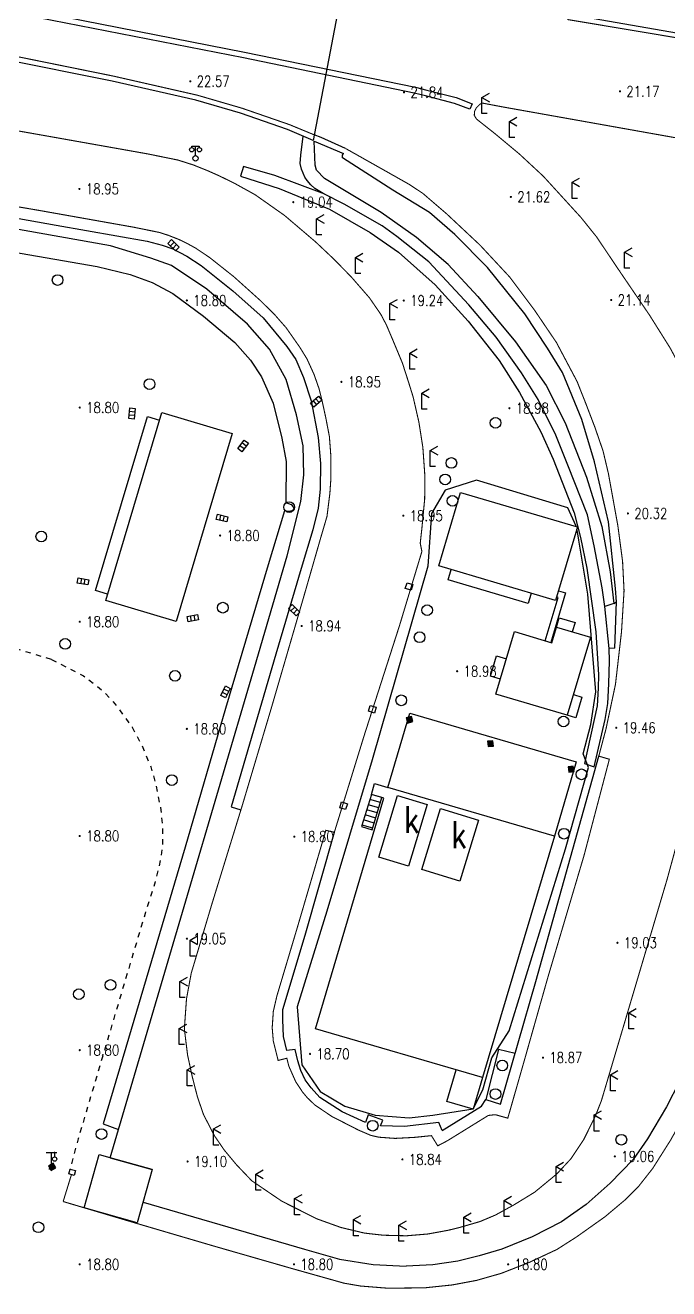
# Model space of a CAD drawing. Extents: x 404846 to 408477, y 3390929 to 3392894.
# Drawn here: x 406486.3 to 406546.3, y 3392032.1 to 3392150.1 of the extents above; entities that cross this region are included whole.
import ezdxf
from ezdxf.enums import TextEntityAlignment as Align

# ---------------------------------------------------------------- set-up
doc = ezdxf.new("R2010")
doc.units = 0
doc.header["$LTSCALE"] = 0.5
doc.header["$PDSIZE"] = 0.2
doc.linetypes.add('X6', pattern=[2, 1, -1])
doc.layers.get('0').update_dxf_attribs({"linetype": 'CONTINUOUS'})
for name, color, linetype in [('40', 7, 'CONTINUOUS'), ('DLDW', 11, 'CONTINUOUS'), ('DLSS', 4, 'CONTINUOUS'), ('DMTZ', 3, 'CONTINUOUS'), ('FZTZ', 7, 'CONTINUOUS'), ('GCD', 1, 'CONTINUOUS'), ('GXYZ', 2, 'CONTINUOUS'), ('JMD', 6, 'CONTINUOUS'), ('ZBTZ', 3, 'CONTINUOUS')]:
    doc.layers.add(name, color=color, linetype=linetype)
doc.layers.add('ASSIST', color=7, linetype='CONTINUOUS', plot=False)
doc.styles.add('HZ', font='rs.shx', dxfattribs={"width": 0.8, "bigfont": 'hztxt.shx'})
doc.linetypes.add('10412', pattern='A,2,[158,AAA.SHX,S=1,R=0,X=0,Y=0],2,[151,AAA.SHX,S=1,R=0,X=0,Y=3],1e-11', length=4)
doc.linetypes.add('10422', pattern='A,0.75,[150,AAA.SHX,S=0.5,R=0,X=0,Y=0.5],1.5,[177,AAA.SHX,S=1,R=0,X=0,Y=0.4],0.75', length=3)
doc.linetypes.add('1161', pattern='A,0,[149,AAA.SHX,S=0.15,R=0,X=0,Y=0],-1.6', length=1.6)
doc.linetypes.add('444', pattern='A,4.5,[145,AAA.SHX,S=1,R=0,X=0,Y=1],4.5,-0.5,[146,AAA.SHX,S=1,R=0,X=0,Y=0],-0.5', length=10)

# ---------------------------------------------------------------- blocks, each defined once
blk = doc.blocks.new('gc097')
for p, q in [((-0.7, 2), (-0.7, 2.3)), ((-0.7, 2.3), (0.7, 2.3)), ((0, 0.5), (0, 2.3)), ((0.7, 2.3), (0.7, 2))]:
    blk.add_line(p, q)
for centre, radius in [((-0.7, 1.6), 0.4), ((0, 0), 0.5), ((0.73, 1.6), 0.4)]:
    blk.add_circle(centre, radius)
blk = doc.blocks.new('gc052')
for p, q in [((0, 3), (1.39, 3.8)), ((0, 3), (1.39, 2.2)), ((0, 0), (0, 3)), ((1, 0), (0, 0))]:
    blk.add_line(p, q)
blk = doc.blocks.new('gc063')
for p, q in [((-1, 3), (1, 3)), ((0, 0), (0, 3)), ((0.6, 3), (0.6, 2.2)), ((-0.5, 0), (0.5, 0))]:
    blk.add_line(p, q)
blk.add_circle((0.6, 1.8), 0.4)
blk.add_point((0.6, 3))
blk.add_point((0.6, 3))
blk = doc.blocks.new('GC200')
at = {"linetype": 'Continuous', "const_width": 0.2, "flags": 128}
blk.add_lwpolyline([(-0.1, 0, 1), (0.1, 0, 1)], format="xyb", close=True, dxfattribs=at)
blk = doc.blocks.new('gc188')
blk.add_circle((0, 0), 1)
blk = doc.blocks.new('gc041')
for p, q in [((-1, 0.5), (1, 0.5)), ((-1, -0.5), (-1, 0.5)), ((-0.33, 0.5), (-0.33, -0.5)), ((0.33, 0.5), (0.33, -0.5)), ((1, 0.5), (1, -0.5)), ((1, -0.5), (-1, -0.5))]:
    blk.add_line(p, q)
blk = doc.blocks.new('*U31')
at = {"linetype": 'Continuous'}
for points in [[(0, 0), (0.5, 0.5), (-0.5, 0.5)], [(0, 0), (-0.5, 0.5), (-0.5, -0.5)], [(0, 0), (-0.5, -0.5), (0.5, -0.5)], [(0, 0), (0.5, -0.5), (0.5, 0.5)]]:
    blk.add_solid(points, dxfattribs=at)
blk = doc.blocks.new('gc002')
blk.add_lwpolyline([(-0.5, -0.5), (0.5, -0.5), (0.5, 0.5), (-0.5, 0.5), (-0.5, -0.5)])
at = {"linetype": 'Continuous'}
blk.add_blockref('*U31', (0, 0), dxfattribs=at)

msp = doc.modelspace()

# ---------------------------------------------------------------- linework, layer by layer
at = {"layer": 'ASSIST', "linetype": 'Continuous', "elevation": 22.776, "flags": 128}
msp.add_lwpolyline([(406452.677, 3392166.733), (406474.602, 3392162.538), (406486.77, 3392160.191), (406515.314, 3392154.639), (406516.048, 3392154.495), (406513.158, 3392139.303), (406510.755, 3392140.339), (406506.377, 3392141.854), (406502.212, 3392143.068), (406494.389, 3392144.847), (406484.132, 3392146.916), (406472.069, 3392149.188), (406450.078, 3392153.479)], dxfattribs=at)
at = {"layer": 'ASSIST', "linetype": 'Continuous', "elevation": 20.042, "flags": 128}
msp.add_lwpolyline([(406518.663, 3392074.95), (406519.573, 3392077.967), (406518.584, 3392078.243), (406517.677, 3392075.249), (406518.663, 3392074.95)], close=True, dxfattribs=at)
at = {"layer": 'DLSS', "linetype": 'Continuous', "const_width": 0.1, "flags": 128}
for points, elevation in [([(406353.337, 3392155.16), (406365.736, 3392155.55), (406384.855, 3392156.108), (406393.275, 3392156.288), (406395.812, 3392156.263), (406396.66, 3392156.176), (406398.37, 3392155.962), (406409.201, 3392153.976), (406423.122, 3392151.468), (406439.349, 3392148.554), (406454.956, 3392145.646), (406478.441, 3392141.479), (406488.839, 3392139.637), (406497.724, 3392138.059), (406500.536, 3392137.486), (406501.98, 3392137.026), (406503.338, 3392136.479), (406504.439, 3392135.987), (406505.784, 3392135.328)], 19.068), ([(406536.885, 3392150.612), (406556.686, 3392147.303), (406571.188, 3392145.072), (406576.63, 3392144.274), (406583.714, 3392143.237), (406600.847, 3392140.721), (406617.249, 3392138.399), (406630.929, 3392136.438), (406648.6, 3392133.754), (406654.498, 3392132.709)], 19.66), ([(406484.235, 3392147.409), (406494.493, 3392145.329), (406502.336, 3392143.545), (406506.526, 3392142.324), (406510.93, 3392140.8), (406513.26, 3392139.839)], 22.32), ([(406530.076, 3392139.993), (406528.397, 3392141.32), (406528.194, 3392141.666), (406528.22, 3392142.028), (406528.382, 3392142.357), (406528.7, 3392142.682), (406528.894, 3392142.799), (406529.006, 3392142.797), (406530.955, 3392142.43)], 21.804), ([(406530.955, 3392142.43), (406555.219, 3392138.103), (406569.69, 3392135.951), (406575.376, 3392135.146), (406582.326, 3392134.108), (406599.648, 3392131.606), (406616.028, 3392129.257), (406629.63, 3392127.287), (406647.148, 3392124.64), (406652.953, 3392123.613)], 19.727), ([(406530.076, 3392139.993), (406532.409, 3392138.05), (406534.643, 3392135.974), (406538.153, 3392132.131), (406539.615, 3392130.311), (406541.752, 3392127.128)], 21.386), ([(406516.185, 3392138.566), (406520.103, 3392136.357), (406522.136, 3392135.207), (406523.391, 3392134.376), (406525.629, 3392132.452), (406528.725, 3392129.55), (406531.499, 3392126.568), (406533.832, 3392123.455), (406535.868, 3392120.447)], 21.438), ([(406505.784, 3392135.328), (406507.725, 3392134.256), (406510.49, 3392132.308), (406513.361, 3392129.862), (406515.08, 3392128.243), (406516.724, 3392126.559), (406518.408, 3392124.624), (406519.465, 3392123.088), (406519.993, 3392122.087), (406520.525, 3392120.834), (406521.481, 3392118.543), (406522.052, 3392116.769), (406522.484, 3392115.376), (406523.022, 3392113.02), (406523.392, 3392110.67)], 18.831), ([(406477.18, 3392134.562), (406487.634, 3392132.774), (406496.419, 3392131.213), (406498.777, 3392130.733), (406499.637, 3392130.459), (406500.62, 3392130.072), (406501.299, 3392129.747), (406502.166, 3392129.274), (406503.494, 3392128.382), (406505.756, 3392126.587), (406508.26, 3392124.337), (406509.569, 3392123.038), (406510.627, 3392121.832), (406511.904, 3392120.009), (406512.574, 3392118.922), (406513.238, 3392117.464), (406513.695, 3392116.154), (406514.01, 3392114.895), (406514.345, 3392113.353), (406514.668, 3392111.668), (406514.803, 3392109.867)], 18.887), ([(406541.822, 3392127.153), (406541.752, 3392127.128), (406544.56, 3392123.001), (406546.462, 3392119.972), (406547.273, 3392118.471), (406548.015, 3392116.796), (406548.557, 3392115.397), (406549.018, 3392113.452), (406549.75, 3392109.917), (406550.663, 3392104.323), (406550.879, 3392100.396)], 20.693), ([(406535.868, 3392120.447), (406537.795, 3392116.806), (406538.613, 3392114.741), (406539.47, 3392112.499), (406540.219, 3392110.32), (406540.711, 3392108.246), (406541.597, 3392103.362), (406542.04, 3392100.021), (406542.178, 3392097.263), (406541.94, 3392093.444), (406541.375, 3392088.524), (406540.492, 3392084.375), (406539.819, 3392081.831), (406540.804, 3392081.542), (406540.601, 3392080.761), (406538.437, 3392072.539), (406535.082, 3392061.237), (406532.798, 3392053.173)], 19.949), ([(406525.699, 3392045.927), (406524.782, 3392045.443), (406524.197, 3392046.394), (406522.594, 3392046.232), (406520.795, 3392046.137), (406519.29, 3392046.249), (406518.533, 3392046.42), (406517.383, 3392046.913), (406514.885, 3392048.194), (406513.312, 3392049.256), (406512.622, 3392049.916), (406512.17, 3392050.452), (406511.53, 3392051.413), (406510.886, 3392052.869), (406510.696, 3392053.623), (406509.879, 3392053.419), (406509.429, 3392055.239), (406509.327, 3392056.469), (406509.432, 3392057.998), (406509.767, 3392059.449), (406511.648, 3392065.747), (406514.337, 3392074.904), (406515.129, 3392074.725), (406517.908, 3392083.736), (406521.21, 3392094.011), (406523.303, 3392100.939), (406523.149, 3392101.708), (406523.315, 3392103.226), (406523.562, 3392105.823), (406523.585, 3392107.941), (406523.392, 3392110.67)], 19.044), ([(406506.501, 3392077.121), (406509.27, 3392086.405), (406512.266, 3392096.695), (406513.808, 3392102.052), (406514.444, 3392104.222), (406514.71, 3392106.345), (406514.796, 3392107.606), (406514.803, 3392109.867)], 18.902), ([(406565.416, 3392104.161), (406560.056, 3392085.97), (406553.745, 3392064.779), (406551.259, 3392056.38), (406550.412, 3392053.708), (406549.271, 3392051.168), (406547.952, 3392048.529), (406546.527, 3392045.984), (406544.853, 3392043.333), (406543.516, 3392041.634), (406542.294, 3392040.414), (406540.395, 3392038.819), (406537.716, 3392036.92), (406535.913, 3392035.77), (406533.328, 3392034.56)], 18.743), ([(406548.477, 3392078.676), (406546.198, 3392070.329), (406542.818, 3392058.942), (406540.064, 3392049.661), (406539.472, 3392048.157), (406538.416, 3392046.037), (406537.219, 3392044.238), (406535.901, 3392042.819), (406533.834, 3392041.117), (406531.866, 3392039.912), (406530.17, 3392038.981), (406528.73, 3392038.374), (406526.894, 3392037.84), (406525.78, 3392037.563), (406523.869, 3392037.212), (406521.871, 3392037.045), (406519.695, 3392037.096), (406517.94, 3392037.296), (406515.749, 3392037.818), (406513.511, 3392038.622), (406510.234, 3392040.268), (406507.42, 3392042.18), (406506.008, 3392043.66), (406504.859, 3392045.036), (406503.932, 3392046.388), (406502.919, 3392048.353), (406502.348, 3392050.004), (406501.857, 3392051.922), (406501.426, 3392053.925), (406501.125, 3392056.363), (406501.326, 3392059.175), (406501.768, 3392061.565), (406503.718, 3392068.095), (406506.501, 3392077.121)], 19.206), ([(406525.699, 3392045.927), (406529.503, 3392048.281), (406529.904, 3392048.327), (406530.224, 3392048.334), (406531.323, 3392048.026), (406532.798, 3392053.173)], 18.913), ([(406489.809, 3392040.243), (406490.582, 3392042.749)], 19.126), ([(406533.328, 3392034.56), (406530.707, 3392033.535), (406528.4, 3392032.879), (406526.146, 3392032.456), (406523.55, 3392032.184), (406520.09, 3392032.151), (406517.57, 3392032.354), (406516.032, 3392032.619), (406511.21, 3392033.976), (406503.944, 3392036.065), (406496.625, 3392038.215), (406489.809, 3392040.243)], 18.958)]:
    msp.add_lwpolyline(points, dxfattribs=dict(at, elevation=elevation))
at = {"layer": 'DLSS', "linetype": 'X6', "flags": 128}
for points, elevation in [([(406488.714, 3392090.859), (406473.679, 3392095.377), (406440.204, 3392105.307)], 19.046), ([(406488.714, 3392090.859), (406491.701, 3392089.339), (406493.546, 3392087.918), (406494.677, 3392086.678), (406496.256, 3392084.536), (406497.133, 3392082.889), (406497.996, 3392080.833), (406498.49, 3392079.07), (406498.939, 3392076.775), (406499.1, 3392074.939), (406499.094, 3392073.443), (406498.764, 3392071.502), (406498.398, 3392070.099), (406497.464, 3392067.148), (406495.558, 3392060.761), (406491.207, 3392046.089), (406490.455, 3392043.276)], 19.109)]:
    msp.add_lwpolyline(points, dxfattribs=dict(at, elevation=elevation))
at = {"layer": 'DMTZ', "linetype": '10412', "flags": 128}
for points, elevation in [([(406538.475, 3392150.852), (406551.554, 3392148.581), (406576.821, 3392144.777)], 20.448), ([(406529.433, 3392127.448), (406526.388, 3392130.547), (406524.011, 3392132.594), (406520.592, 3392134.678), (406515.888, 3392137.688), (406515.878, 3392137.93), (406515.986, 3392138.115)], 21.406), ([(406541.47, 3392096.242), (406541.384, 3392097.497), (406540.732, 3392103.702), (406539.417, 3392109.324), (406538.226, 3392113.255), (406536.423, 3392117.656), (406535.044, 3392119.913), (406532.927, 3392123.141), (406529.433, 3392127.448)], 20.8)]:
    msp.add_lwpolyline(points, dxfattribs=dict(at, elevation=elevation))
at = {"layer": 'DMTZ', "linetype": '10422', "flags": 128}
for points, elevation in [([(406523.956, 3392127.998), (406520.973, 3392130.362), (406519.606, 3392131.34), (406516.035, 3392133.363), (406514.071, 3392134.38), (406513.293, 3392134.848), (406512.943, 3392135.17), (406512.584, 3392135.582), (406512.362, 3392135.887), (406512.064, 3392136.641), (406511.923, 3392137.163), (406511.985, 3392137.949), (406512.224, 3392139.733)], 20.086), ([(406516.185, 3392138.566), (406513.886, 3392139.581), (406513.26, 3392139.839)], 21.879), ([(406541.212, 3392096.079), (406540.383, 3392095.809), (406540.136, 3392097.549), (406539.375, 3392101.47), (406538.769, 3392104.349), (406536.938, 3392109.005), (406535.805, 3392111.796), (406534.169, 3392115.125), (406532.597, 3392117.613), (406530.247, 3392120.961), (406527.678, 3392123.969), (406523.956, 3392127.998)], 20.023), ([(406541.329, 3392091.914), (406540.774, 3392091.869), (406540.383, 3392095.809)], 19.587), ([(406541.329, 3392091.914), (406541.47, 3392096.242)], 19.968)]:
    msp.add_lwpolyline(points, dxfattribs=dict(at, elevation=elevation))
at = {"layer": 'FZTZ', "linetype": 'Continuous', "elevation": 19.039, "flags": 128}
for points in [[(406522.301, 3392097.316), (406521.752, 3392097.484), (406521.919, 3392098.026), (406522.468, 3392097.857), (406522.301, 3392097.316)], [(406518.865, 3392085.854), (406518.315, 3392086.023), (406518.482, 3392086.564), (406519.031, 3392086.395), (406518.865, 3392085.854)], [(406516.184, 3392076.839), (406515.635, 3392077.008), (406515.801, 3392077.549), (406516.351, 3392077.38), (406516.184, 3392076.839)]]:
    msp.add_lwpolyline(points, close=True, dxfattribs=at)
at = {"layer": 'JMD', "linetype": 'Continuous'}
for p, q in [((406518.584, 3392078.243), (406517.677, 3392075.249)), ((406519.429, 3392077.488), (406518.44, 3392077.768)), ((406519.573, 3392077.967), (406518.584, 3392078.243)), ((406518.663, 3392074.95), (406519.573, 3392077.967)), ((406518.995, 3392076.052), (406518.008, 3392076.343)), ((406519.14, 3392076.531), (406518.152, 3392076.818)), ((406519.284, 3392077.01), (406518.296, 3392077.293)), ((406518.707, 3392075.095), (406517.721, 3392075.393)), ((406518.851, 3392075.574), (406517.864, 3392075.868))]:
    msp.add_line(p, q, dxfattribs=at)
at = {"layer": 'JMD', "linetype": '444', "flags": 128}
for points, elevation in [([(406494.201, 3392044.334), (406501.249, 3392068.322), (406507.684, 3392090.097), (406510.717, 3392100.528), (406512.014, 3392105.608), (406512.276, 3392108.11), (406512.205, 3392110.805), (406511.6, 3392113.685), (406510.636, 3392116.991), (406509.076, 3392119.832), (406507.013, 3392122.155), (406503.238, 3392125.434), (406499.911, 3392127.651), (406498.001, 3392128.313), (406494.236, 3392129.478), (406484.762, 3392131.164)], 21.75), ([(406537.704, 3392103.276), (406537.697, 3392103.305), (406536.921, 3392105.013), (406528.386, 3392107.589), (406525.464, 3392106.664), (406524.187, 3392104.492), (406523.869, 3392099.557), (406518.664, 3392081.494), (406514.416, 3392067.35), (406511.671, 3392058.41), (406512.108, 3392052.993), (406513.806, 3392050.516), (406516.108, 3392049.149), (406518.937, 3392048.319), (406522.114, 3392048.048), (406524.317, 3392048.32), (406528.075, 3392048.913), (406528.982, 3392050.667), (406529.82, 3392053.672), (406531.451, 3392056.169), (406536.701, 3392073.16), (406538.857, 3392080.756), (406538.354, 3392082.055), (406539.083, 3392084.782), (406539.557, 3392087.823), (406538.791, 3392096.941), (406537.945, 3392101.981), (406537.822, 3392102.766), (406537.759, 3392103.038)], 21.171), ([(406559.456, 3392091.505), (406555.502, 3392077.972), (406548.608, 3392054.735), (406547.355, 3392051.45), (406546.152, 3392049.081), (406544.361, 3392046.09), (406543.029, 3392044.162), (406540.896, 3392041.952), (406538.64, 3392039.961), (406536.33, 3392038.362), (406533.611, 3392036.944), (406530.781, 3392035.781), (406528.648, 3392035.179), (406526.666, 3392034.684), (406524.316, 3392034.333), (406521.846, 3392034.214)], 21.597), ([(406497.266, 3392040.184), (406512.327, 3392035.781), (406515.62, 3392034.867), (406518.751, 3392034.374), (406521.846, 3392034.214)], 21.388)]:
    msp.add_lwpolyline(points, dxfattribs=dict(at, elevation=elevation))
at = {"layer": 'JMD', "linetype": 'Continuous', "flags": 128}
for points, elevation in [([(406493.956, 3392096.957), (406492.842, 3392097.289), (406497.686, 3392113.542), (406498.8, 3392113.21)], 22.304), ([(406533.514, 3392097.044), (406533.234, 3392096.095), (406525.748, 3392098.305), (406526.028, 3392099.253)], 22.336), ([(406534.816, 3392092.606), (406536.011, 3392096.655), (406535.886, 3392096.692)], 22.784), ([(406536.055, 3392097.268), (406536.722, 3392097.071), (406535.357, 3392092.446)], 22.868), ([(406535.875, 3392093.88), (406536.132, 3392094.75), (406537.598, 3392094.317), (406537.341, 3392093.447)], 22.176), ([(406530.631, 3392089.013), (406529.713, 3392089.284), (406530.279, 3392091.201), (406531.197, 3392090.93)], 22.311), ([(406537.448, 3392087.583), (406538.248, 3392087.347), (406537.679, 3392085.419), (406536.879, 3392085.655)], 22.234), ([(406535.678, 3392074.35), (406528.962, 3392051.826), (406513.362, 3392056.38), (406519.759, 3392077.914), (406518.584, 3392078.243), (406518.887, 3392079.274), (406520.131, 3392078.909)], 21.875), ([(406528.962, 3392051.826), (406528.077, 3392048.86), (406525.618, 3392049.594), (406526.498, 3392052.545)], 21.882)]:
    msp.add_lwpolyline(points, dxfattribs=dict(at, elevation=elevation))
for points, elevation in [([(406493.78, 3392096.365), (406499.007, 3392113.903), (406505.581, 3392111.943), (406500.354, 3392094.406), (406493.78, 3392096.365)], 23.743), ([(406526.923, 3392106.458), (406537.704, 3392103.276), (406537.819, 3392103.242), (406537.759, 3392103.038), (406535.791, 3392096.372), (406524.895, 3392099.588), (406526.923, 3392106.458)], 24.5), ([(406539.032, 3392092.948), (406536.879, 3392085.655), (406530.22, 3392087.621), (406531.942, 3392093.454), (406535.445, 3392092.42), (406535.875, 3392093.88), (406539.032, 3392092.948)], 24.196), ([(406535.678, 3392074.35), (406520.131, 3392078.909), (406522.168, 3392085.857), (406537.715, 3392081.298), (406535.678, 3392074.35)], 26.578), ([(406519.279, 3392072.408), (406521.02, 3392078.168), (406523.798, 3392077.329), (406522.057, 3392071.568), (406519.279, 3392072.408)], 21.746), ([(406528.591, 3392075.865), (406526.849, 3392070.159), (406523.294, 3392071.244), (406525.036, 3392076.951), (406528.591, 3392075.865)], 21.721), ([(406494.201, 3392044.334), (406498.126, 3392043.224), (406496.721, 3392038.258), (406491.757, 3392039.662), (406493.162, 3392044.628), (406498.126, 3392043.224), (406494.201, 3392044.334)], 23.68), ([(406490.833, 3392042.681), (406490.33, 3392042.817), (406490.455, 3392043.276), (406490.958, 3392043.14), (406490.833, 3392042.681)], 20.564)]:
    msp.add_lwpolyline(points, close=True, dxfattribs=dict(at, elevation=elevation))
at = {"layer": 'ZBTZ', "linetype": '1161', "flags": 128}
for points, elevation in [([(406485.013, 3392151.826), (406506.754, 3392147.577), (406522.72, 3392144.29), (406523.774, 3392144.015), (406526.517, 3392143.314), (406527.987, 3392142.749), (406527.787, 3392142.23), (406526.348, 3392142.783), (406523.635, 3392143.476), (406522.594, 3392143.748), (406506.645, 3392147.032), (406484.953, 3392151.275)], 21.879), ([(406525.754, 3392127.747), (406522.799, 3392130.258), (406519.494, 3392132.587), (406514.203, 3392135.78), (406513.47, 3392136.534), (406513.328, 3392137.002), (406513.251, 3392139.253), (406515.986, 3392138.115)], 20.264), ([(406514.249, 3392134.288), (406509.558, 3392136.047), (406506.662, 3392136.889), (406506.37, 3392135.981), (406509.969, 3392134.836), (406514.671, 3392132.893), (406518.486, 3392130.718), (406521.127, 3392128.878), (406524.529, 3392125.834), (406527.638, 3392122.43), (406530.503, 3392118.773), (406532.424, 3392115.78), (406534.417, 3392112.115), (406535.566, 3392109.545), (406537.535, 3392104.541), (406538.103, 3392102.25), (406538.711, 3392099.377), (406539.555, 3392093.44), (406539.803, 3392089.41), (406539.757, 3392088.174), (406539.664, 3392086.53), (406538.483, 3392081.15), (406539.4, 3392080.842), (406540.412, 3392085.247), (406540.676, 3392086.754), (406540.766, 3392088.569), (406540.805, 3392090.716), (406540.774, 3392091.869)], 19.249), ([(406480.74, 3392132.888), (406489.154, 3392131.412), (406497.664, 3392129.9), (406499.062, 3392129.556), (406500.057, 3392129.193), (406501.361, 3392128.516), (406502.707, 3392127.655), (406505.664, 3392125.271), (406508.476, 3392122.751), (406510.698, 3392120.081), (406511.52, 3392118.867), (406512.242, 3392117.193), (406512.98, 3392115.02), (406513.618, 3392111.572), (406513.843, 3392109.146), (406513.812, 3392106.753), (406513.633, 3392104.99), (406513.12, 3392102.966), (406512.034, 3392099.354)], 19.044), ([(406481.812, 3392129.484), (406492.982, 3392127.554), (406496.073, 3392126.81), (406498.112, 3392126.07), (406500.056, 3392125.03), (406502.916, 3392122.92), (406505.837, 3392120.446), (406507.305, 3392118.809), (406508.343, 3392117.234), (406509.429, 3392114.775), (406510.24, 3392111.505), (406510.623, 3392109.33), (406510.597, 3392105.503), (406511.107, 3392105.341), (406511.297, 3392105.124), (406511.35, 3392104.931), (406511.323, 3392104.814), (406511.205, 3392104.737), (406510.892, 3392104.67), (406510.481, 3392104.749), (406508.941, 3392099.69), (406504.982, 3392086.285), (406501.188, 3392073.33), (406495.671, 3392054.628), (406493.538, 3392047.484), (406494.977, 3392046.975)], 18.884), ([(406525.754, 3392127.747), (406528.523, 3392124.762), (406532.056, 3392120.502), (406534.895, 3392116.451), (406536.674, 3392112.954), (406538.686, 3392107.879), (406540.116, 3392103.27), (406540.884, 3392099.026), (406541.212, 3392096.079), (406541.47, 3392096.242)], 20.01), ([(406512.034, 3392099.354), (406509.667, 3392091.362), (406505.494, 3392077.106), (406506.411, 3392076.831)], 18.926), ([(406525.188, 3392046.889), (406528.855, 3392049.156), (406529.271, 3392049.771), (406530.646, 3392049.341), (406533.941, 3392060.787), (406539.819, 3392081.831)], 18.993), ([(406525.188, 3392046.889), (406524.899, 3392047.62), (406521.691, 3392047.246), (406519.426, 3392047.321), (406519.668, 3392047.836), (406518.301, 3392048.342), (406518.048, 3392047.617), (406515.874, 3392048.616), (406513.771, 3392049.967), (406512.952, 3392050.852), (406512.411, 3392051.596), (406511.995, 3392052.489), (406511.725, 3392053.376), (406511.46, 3392054.449), (406510.692, 3392054.34), (406510.397, 3392055.664), (406510.317, 3392057.203), (406510.312, 3392058.169), (406512.395, 3392065.128), (406515.129, 3392074.725)], 19.2), ([(406532.006, 3392054.066), (406530.456, 3392054.447), (406529.271, 3392049.771)], 18.95)]:
    msp.add_lwpolyline(points, dxfattribs=dict(at, elevation=elevation))

# ---------------------------------------------------------------- block references
at = {"layer": 'DLDW', "linetype": 'Continuous', "xscale": 0.5, "yscale": 0.5}
msp.add_blockref('gc097', (406502.168, 3392137.65, 19.297), dxfattribs=at)
at = {"layer": 'DLSS', "linetype": 'Continuous', "xscale": 0.5, "yscale": 0.5}
for name, p in [('gc052', (406528.909, 3392141.82, 21.976)), ('gc052', (406531.483, 3392139.58, 21.939)), ('gc052', (406537.323, 3392133.91, 21.677)), ('gc052', (406513.472, 3392130.503, 19.054)), ('gc052', (406517.095, 3392126.896, 19.015)), ('gc052', (406542.23, 3392127.39, 21.471)), ('gc052', (406520.323, 3392122.58, 19.015)), ('gc052', (406522.167, 3392117.961, 19.186)), ('gc052', (406523.287, 3392114.214, 19.186)), ('gc052', (406524.081, 3392108.877, 19.397)), ('gc052', (406501.661, 3392063.157, 19.074)), ('gc052', (406500.711, 3392059.297, 19.106)), ('gc052', (406542.623, 3392056.369, 19.327)), ('gc052', (406500.652, 3392054.911, 19.106)), ('gc052', (406501.396, 3392051.032, 19.106)), ('gc052', (406540.906, 3392050.569, 19.236)), ('gc052', (406539.39, 3392046.827, 19.236)), ('gc052', (406503.843, 3392045.516, 19.266)), ('gc063', (406488.714, 3392043.311, 19.066)), ('gc052', (406535.826, 3392042.013, 19.236)), ('gc052', (406507.796, 3392041.308, 19.106)), ('gc052', (406511.423, 3392039.013, 19.246)), ('gc052', (406530.976, 3392038.84, 19.274)), ('gc052', (406516.911, 3392037.05, 19.202)), ('gc052', (406527.221, 3392037.289, 19.274)), ('gc052', (406521.161, 3392036.538, 19.198))]:
    msp.add_blockref(name, p, dxfattribs=at)
at = {"layer": 'GCD', "linetype": 'Continuous'}
ref = msp.add_blockref('GC200', (406501.675, 3392144.839, 22.571), dxfattribs=dict(at, xscale=0.5, yscale=0.5, zscale=0.5))
ref.add_attrib('height', '22.57', dxfattribs={"linetype": 'Continuous', "height": 1, "style": 'HZ', "width": 0.8}).set_placement((406502.275, 3392144.839, 22.571), align=Align.MIDDLE_LEFT)
ref = msp.add_blockref('GC200', (406521.637, 3392143.813, 21.839), dxfattribs=dict(at, xscale=0.5, yscale=0.5, zscale=0.5))
ref.add_attrib('height', '21.84', dxfattribs={"linetype": 'Continuous', "height": 1, "style": 'HZ', "width": 0.8}).set_placement((406522.237, 3392143.813, 21.839), align=Align.MIDDLE_LEFT)
ref = msp.add_blockref('GC200', (406541.796, 3392143.9, 21.17), dxfattribs=dict(at, xscale=0.5, yscale=0.5, zscale=0.5))
ref.add_attrib('height', '21.17', dxfattribs={"linetype": 'Continuous', "height": 1, "style": 'HZ', "width": 0.8}).set_placement((406542.396, 3392143.9, 21.17), align=Align.MIDDLE_LEFT)
ref = msp.add_blockref('GC200', (406491.329, 3392134.793, 18.95), dxfattribs=dict(at, xscale=0.5, yscale=0.5, zscale=0.5))
ref.add_attrib('height', '18.95', dxfattribs={"linetype": 'Continuous', "height": 1, "style": 'HZ', "width": 0.8}).set_placement((406491.929, 3392134.793, 18.95), align=Align.MIDDLE_LEFT)
ref = msp.add_blockref('GC200', (406531.61, 3392134.043, 21.615), dxfattribs=dict(at, xscale=0.5, yscale=0.5, zscale=0.5))
ref.add_attrib('height', '21.62', dxfattribs={"linetype": 'Continuous', "height": 1, "style": 'HZ', "width": 0.8}).set_placement((406532.21, 3392134.043, 21.615), align=Align.MIDDLE_LEFT)
ref = msp.add_blockref('GC200', (406511.298, 3392133.556, 19.038), dxfattribs=dict(at, xscale=0.5, yscale=0.5, zscale=0.5))
ref.add_attrib('height', '19.04', dxfattribs={"linetype": 'Continuous', "height": 1, "style": 'HZ', "width": 0.8}).set_placement((406511.898, 3392133.556, 19.038), align=Align.MIDDLE_LEFT)
ref = msp.add_blockref('GC200', (406501.358, 3392124.379, 18.8), dxfattribs=dict(at, xscale=0.5, yscale=0.5, zscale=0.5))
ref.add_attrib('height', '18.80', dxfattribs={"linetype": 'Continuous', "height": 1, "style": 'HZ', "width": 0.8}).set_placement((406501.958, 3392124.379, 18.8), align=Align.MIDDLE_LEFT)
ref = msp.add_blockref('GC200', (406521.612, 3392124.37, 19.24), dxfattribs=dict(at, xscale=0.5, yscale=0.5, zscale=0.5))
ref.add_attrib('height', '19.24', dxfattribs={"linetype": 'Continuous', "height": 1, "style": 'HZ', "width": 0.8}).set_placement((406522.212, 3392124.37, 19.24), align=Align.MIDDLE_LEFT)
ref = msp.add_blockref('GC200', (406540.979, 3392124.422, 21.143), dxfattribs=dict(at, xscale=0.5, yscale=0.5, zscale=0.5))
ref.add_attrib('height', '21.14', dxfattribs={"linetype": 'Continuous', "height": 1, "style": 'HZ', "width": 0.8}).set_placement((406541.579, 3392124.422, 21.143), align=Align.MIDDLE_LEFT)
ref = msp.add_blockref('GC200', (406515.788, 3392116.778, 18.949), dxfattribs=dict(at, xscale=0.5, yscale=0.5, zscale=0.5))
ref.add_attrib('height', '18.95', dxfattribs={"linetype": 'Continuous', "height": 1, "style": 'HZ', "width": 0.8}).set_placement((406516.388, 3392116.778, 18.949), align=Align.MIDDLE_LEFT)
ref = msp.add_blockref('GC200', (406491.358, 3392114.379, 18.8), dxfattribs=dict(at, xscale=0.5, yscale=0.5, zscale=0.5))
ref.add_attrib('height', '18.80', dxfattribs={"linetype": 'Continuous', "height": 1, "style": 'HZ', "width": 0.8}).set_placement((406491.958, 3392114.379, 18.8), align=Align.MIDDLE_LEFT)
ref = msp.add_blockref('GC200', (406531.473, 3392114.317, 18.976), dxfattribs=dict(at, xscale=0.5, yscale=0.5, zscale=0.5))
ref.add_attrib('height', '18.98', dxfattribs={"linetype": 'Continuous', "height": 1, "style": 'HZ', "width": 0.8}).set_placement((406532.073, 3392114.317, 18.976), align=Align.MIDDLE_LEFT)
ref = msp.add_blockref('GC200', (406521.572, 3392104.279, 18.95), dxfattribs=dict(at, xscale=0.5, yscale=0.5, zscale=0.5))
ref.add_attrib('height', '18.95', dxfattribs={"linetype": 'Continuous', "height": 1, "style": 'HZ', "width": 0.8}).set_placement((406522.172, 3392104.279, 18.95), align=Align.MIDDLE_LEFT)
ref = msp.add_blockref('GC200', (406542.538, 3392104.491, 20.316), dxfattribs=dict(at, xscale=0.5, yscale=0.5, zscale=0.5))
ref.add_attrib('height', '20.32', dxfattribs={"linetype": 'Continuous', "height": 1, "style": 'HZ', "width": 0.8}).set_placement((406543.138, 3392104.491, 20.316), align=Align.MIDDLE_LEFT)
ref = msp.add_blockref('GC200', (406504.465, 3392102.43, 18.8), dxfattribs=dict(at, xscale=0.5, yscale=0.5, zscale=0.5))
ref.add_attrib('height', '18.80', dxfattribs={"linetype": 'Continuous', "height": 1, "style": 'HZ', "width": 0.8}).set_placement((406505.065, 3392102.43, 18.8), align=Align.MIDDLE_LEFT)
ref = msp.add_blockref('GC200', (406491.358, 3392094.379, 18.8), dxfattribs=dict(at, xscale=0.5, yscale=0.5, zscale=0.5))
ref.add_attrib('height', '18.80', dxfattribs={"linetype": 'Continuous', "height": 1, "style": 'HZ', "width": 0.8}).set_placement((406491.958, 3392094.379, 18.8), align=Align.MIDDLE_LEFT)
ref = msp.add_blockref('GC200', (406512.082, 3392093.985, 18.94), dxfattribs=dict(at, xscale=0.5, yscale=0.5, zscale=0.5))
ref.add_attrib('height', '18.94', dxfattribs={"linetype": 'Continuous', "height": 1, "style": 'HZ', "width": 0.8}).set_placement((406512.682, 3392093.985, 18.94), align=Align.MIDDLE_LEFT)
ref = msp.add_blockref('GC200', (406526.595, 3392089.759, 18.982), dxfattribs=dict(at, xscale=0.5, yscale=0.5, zscale=0.5))
ref.add_attrib('height', '18.98', dxfattribs={"linetype": 'Continuous', "height": 1, "style": 'HZ', "width": 0.8}).set_placement((406527.195, 3392089.759, 18.982), align=Align.MIDDLE_LEFT)
ref = msp.add_blockref('GC200', (406501.358, 3392084.379, 18.8), dxfattribs=dict(at, xscale=0.5, yscale=0.5, zscale=0.5))
ref.add_attrib('height', '18.80', dxfattribs={"linetype": 'Continuous', "height": 1, "style": 'HZ', "width": 0.8}).set_placement((406501.958, 3392084.379, 18.8), align=Align.MIDDLE_LEFT)
ref = msp.add_blockref('GC200', (406541.451, 3392084.478, 19.461), dxfattribs=dict(at, xscale=0.5, yscale=0.5, zscale=0.5))
ref.add_attrib('height', '19.46', dxfattribs={"linetype": 'Continuous', "height": 1, "style": 'HZ', "width": 0.8}).set_placement((406542.051, 3392084.478, 19.461), align=Align.MIDDLE_LEFT)
ref = msp.add_blockref('GC200', (406491.358, 3392074.379, 18.8), dxfattribs=dict(at, xscale=0.5, yscale=0.5, zscale=0.5))
ref.add_attrib('height', '18.80', dxfattribs={"linetype": 'Continuous', "height": 1, "style": 'HZ', "width": 0.8}).set_placement((406491.958, 3392074.379, 18.8), align=Align.MIDDLE_LEFT)
ref = msp.add_blockref('GC200', (406511.39, 3392074.318, 18.8), dxfattribs=dict(at, xscale=0.5, yscale=0.5, zscale=0.5))
ref.add_attrib('height', '18.80', dxfattribs={"linetype": 'Continuous', "height": 1, "style": 'HZ', "width": 0.8}).set_placement((406511.99, 3392074.318, 18.8), align=Align.MIDDLE_LEFT)
ref = msp.add_blockref('GC200', (406501.362, 3392064.786, 19.045), dxfattribs=dict(at, xscale=0.5, yscale=0.5, zscale=0.5))
ref.add_attrib('height', '19.05', dxfattribs={"linetype": 'Continuous', "height": 1, "style": 'HZ', "width": 0.8}).set_placement((406501.962, 3392064.786, 19.045), align=Align.MIDDLE_LEFT)
ref = msp.add_blockref('GC200', (406541.562, 3392064.4, 19.029), dxfattribs=dict(at, xscale=0.5, yscale=0.5, zscale=0.5))
ref.add_attrib('height', '19.03', dxfattribs={"linetype": 'Continuous', "height": 1, "style": 'HZ', "width": 0.8}).set_placement((406542.162, 3392064.4, 19.029), align=Align.MIDDLE_LEFT)
ref = msp.add_blockref('GC200', (406491.358, 3392054.379, 18.8), dxfattribs=dict(at, xscale=0.5, yscale=0.5, zscale=0.5))
ref.add_attrib('height', '18.80', dxfattribs={"linetype": 'Continuous', "height": 1, "style": 'HZ', "width": 0.8}).set_placement((406491.958, 3392054.379, 18.8), align=Align.MIDDLE_LEFT)
ref = msp.add_blockref('GC200', (406512.858, 3392054.029, 18.701), dxfattribs=dict(at, xscale=0.5, yscale=0.5, zscale=0.5))
ref.add_attrib('height', '18.70', dxfattribs={"linetype": 'Continuous', "height": 1, "style": 'HZ', "width": 0.8}).set_placement((406513.458, 3392054.029, 18.701), align=Align.MIDDLE_LEFT)
ref = msp.add_blockref('GC200', (406534.604, 3392053.679, 18.866), dxfattribs=dict(at, xscale=0.5, yscale=0.5, zscale=0.5))
ref.add_attrib('height', '18.87', dxfattribs={"linetype": 'Continuous', "height": 1, "style": 'HZ', "width": 0.8}).set_placement((406535.204, 3392053.679, 18.866), align=Align.MIDDLE_LEFT)
ref = msp.add_blockref('GC200', (406501.431, 3392043.98, 19.097), dxfattribs=dict(at, xscale=0.5, yscale=0.5, zscale=0.5))
ref.add_attrib('height', '19.10', dxfattribs={"linetype": 'Continuous', "height": 1, "style": 'HZ', "width": 0.8}).set_placement((406502.031, 3392043.98, 19.097), align=Align.MIDDLE_LEFT)
ref = msp.add_blockref('GC200', (406521.484, 3392044.176, 18.843), dxfattribs=dict(at, xscale=0.5, yscale=0.5, zscale=0.5))
ref.add_attrib('height', '18.84', dxfattribs={"linetype": 'Continuous', "height": 1, "style": 'HZ', "width": 0.8}).set_placement((406522.084, 3392044.176, 18.843), align=Align.MIDDLE_LEFT)
ref = msp.add_blockref('GC200', (406541.317, 3392044.461, 19.058), dxfattribs=dict(at, xscale=0.5, yscale=0.5, zscale=0.5))
ref.add_attrib('height', '19.06', dxfattribs={"linetype": 'Continuous', "height": 1, "style": 'HZ', "width": 0.8}).set_placement((406541.917, 3392044.461, 19.058), align=Align.MIDDLE_LEFT)
ref = msp.add_blockref('GC200', (406491.358, 3392034.379, 18.8), dxfattribs=dict(at, xscale=0.5, yscale=0.5, zscale=0.5))
ref.add_attrib('height', '18.80', dxfattribs={"linetype": 'Continuous', "height": 1, "style": 'HZ', "width": 0.8}).set_placement((406491.958, 3392034.379, 18.8), align=Align.MIDDLE_LEFT)
ref = msp.add_blockref('GC200', (406511.358, 3392034.379, 18.8), dxfattribs=dict(at, xscale=0.5, yscale=0.5, zscale=0.5))
ref.add_attrib('height', '18.80', dxfattribs={"linetype": 'Continuous', "height": 1, "style": 'HZ', "width": 0.8}).set_placement((406511.958, 3392034.379, 18.8), align=Align.MIDDLE_LEFT)
ref = msp.add_blockref('GC200', (406531.358, 3392034.379, 18.8), dxfattribs=dict(at, xscale=0.5, yscale=0.5, zscale=0.5))
ref.add_attrib('height', '18.80', dxfattribs={"linetype": 'Continuous', "height": 1, "style": 'HZ', "width": 0.8}).set_placement((406531.958, 3392034.379, 18.8), align=Align.MIDDLE_LEFT)
at = {"layer": 'GXYZ', "linetype": 'Continuous', "xscale": 0.5, "yscale": 0.5}
for p, rotation in [((406500.113, 3392129.531, 19.237), 135.2282795229084), ((406513.428, 3392114.929, 18.743), 41.69191435295829), ((406496.233, 3392113.82, 18.985), 263.7088507831598), ((406506.607, 3392110.795, 18.861), 232.6545382870691), ((406504.65, 3392104.054, 18.888), 166.8216876265367), ((406491.663, 3392098.146, 19.022), 169.9729554997566), ((406511.374, 3392095.454, 19.093), 315.7548419432815), ((406501.916, 3392094.713, 19.013), 189.7972952112815), ((406504.969, 3392087.824, 18.904), 243.7126237330937)]:
    msp.add_blockref('gc041', p, dxfattribs=dict(at, rotation=rotation))
for p in [(406489.291, 3392126.284, 19.034), (406497.876, 3392116.569, 19.004), (406530.183, 3392112.95, 19.126), (406526.056, 3392109.204, 19.126), (406525.478, 3392107.667, 19.126), (406526.165, 3392105.666, 19.126), (406510.914, 3392105.085, 19.015), (406487.767, 3392102.343, 19.034), (406504.714, 3392095.693, 18.989), (406523.798, 3392095.457, 19.094), (406523.091, 3392092.93, 19.094), (406489.996, 3392092.312, 19.079), (406500.253, 3392089.329, 18.989), (406521.38, 3392087.043, 19.094), (406536.524, 3392085.062, 19.03), (406499.959, 3392079.592, 19.039), (406538.203, 3392080.132, 19.234), (406536.566, 3392074.589, 19.435), (406491.275, 3392059.608, 18.703), (406494.227, 3392060.466, 18.781), (406530.808, 3392052.947, 19.286), (406530.168, 3392050.278, 19.286), (406493.392, 3392046.543, 18.602), (406518.713, 3392047.323, 19.333), (406541.925, 3392046.014, 19.131), (406487.502, 3392037.839, 18.533)]:
    msp.add_blockref('gc188', p, dxfattribs=at)
at = {"layer": 'JMD', "linetype": 'Continuous', "xscale": 0.5, "yscale": 0.5}
for p, rotation in [((406522.15, 3392085.231, 19.162), 105.1928522327034), ((406529.71, 3392082.984, 19.15), 3.997888293296726), ((406537.235, 3392080.617, 19.118), 99.2340911633427), ((406488.77, 3392043.489, 19.719), 120.0450866755753)]:
    msp.add_blockref('gc002', p, dxfattribs=dict(at, rotation=rotation))

# ---------------------------------------------------------------- texts
at = {"layer": '40', "linetype": 'Continuous', "style": 'HZ', "width": 0.8}
for p in [(406521.609, 3392074.666, 21.602), (406526.031, 3392073.248, 21.602)]:
    msp.add_text('k', height=2.5, dxfattribs=at).set_placement(p)

doc.saveas('drawing.dxf')
